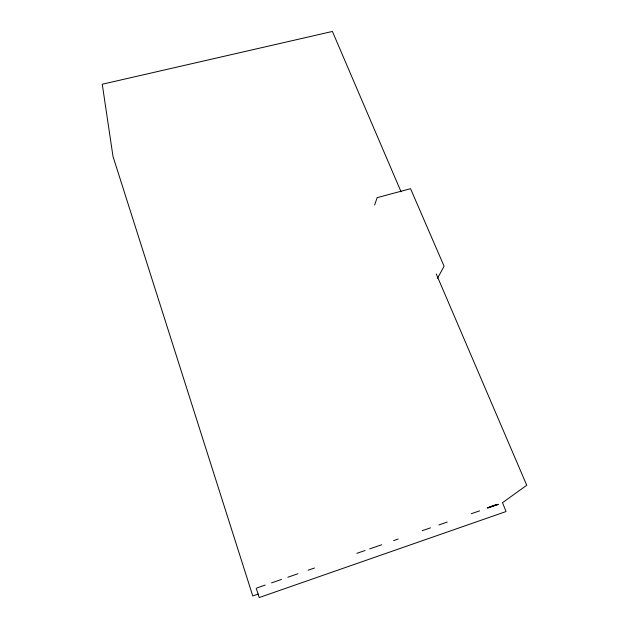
<?xml version="1.0" encoding="UTF-8"?>
<svg xmlns="http://www.w3.org/2000/svg" width="629" height="629" viewBox="0 0 629 629"><rect width="100%" height="100%" fill="white"/><g stroke="black" fill="none" stroke-linecap="round" stroke-linejoin="round"><path stroke-width="0.94" d="M374.632 204.968L377.141 197.663L410.556 188.692L444.082 266.209L437.532 278.293M488.002 507.501L487.357 507.98L493.686 505.865M488.89 507.178L495.998 504.647M258.315 594.035L252.772 595.962L113.008 156.479L102.252 84.231L332.411 31.45L401.074 191.798M257.112 587.871L265.234 585.056M271.555 582.871L281.485 579.435M287.807 577.249L297.926 573.742M308.053 570.236L314.492 568.011M356.816 553.355L365.087 550.493M369.687 548.897L381.646 544.761M393.597 540.625L398.196 539.029M422.208 530.719L430.535 527.833M438.869 524.948L447.203 522.062M471.27 513.736L479.605 510.85M487.939 507.965L498.121 504.442M495.495 505.268L498.207 504.364M436.251 273.945L526.748 485.266L502.453 502.705L506.046 511.33L505.409 511.762L259.203 597.55L256.207 588.186"/></g></svg>
